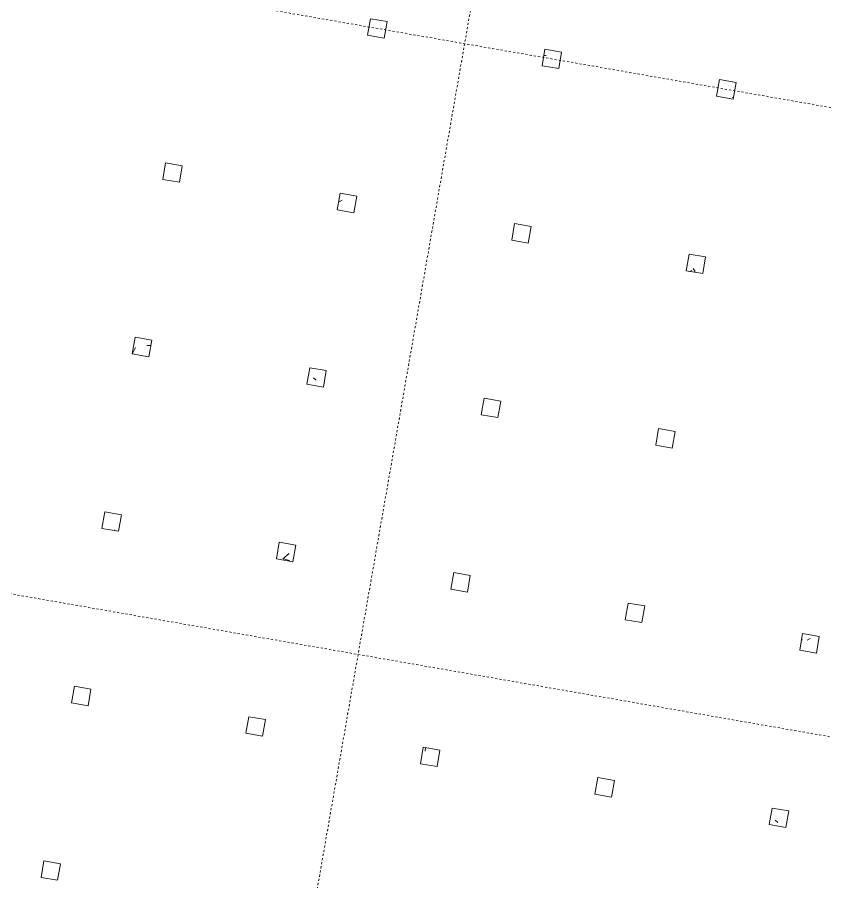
# Model space of a CAD drawing. Extents: x 274235 to 276654, y 142848 to 144425.
# Drawn here: x 276171.26 to 276209.55, y 143105.01 to 143146.01 of the extents above; entities that cross this region are included whole.
import ezdxf

# ---------------------------------------------------------------- set-up
doc = ezdxf.new("R2010")
doc.units = 0
doc.header["$LTSCALE"] = 1.5
doc.linetypes.add('ACM-G-CENTER', pattern=[50.800000000000004, 31.75, -6.350000000000001, 6.350000000000001, -6.350000000000001])
doc.linetypes.add('Hidden 1_32_', pattern=[1.3890625, 0.7937500000000002, -0.5953125])
doc.layers.get('0').update_dxf_attribs({"linetype": 'CONTINUOUS', "lineweight": 0})
for name, color, linetype, lineweight in [('_ACM-A-DETL', 7, 'CONTINUOUS', 5), ('_ACM-A-GRID', 3, 'CONTINUOUS', 5), ('_ACM-S-STRU-CLOS', 5, 'CONTINUOUS', 5)]:
    doc.layers.add(name, color=color, linetype=linetype, lineweight=lineweight)

# ---------------------------------------------------------------- blocks, each defined once
blk = doc.blocks.new('M_Concrete-Rectangular-Column - 800 x 800mm-V3-B1_Working')
at = {"layer": '_ACM-A-DETL', "color": 250}
for p, q in [((400.0000000000002, 400.0000000000002), (-399.9999999999999, 400.0000000000002)), ((-399.9999999999999, 400.0000000000002), (-399.9999999999999, -399.9999999999999)), ((400.0000000000002, -399.9999999999999), (400.0000000000002, 400.0000000000002)), ((-399.9999999999999, -399.9999999999999), (400.0000000000002, -399.9999999999999))]:
    blk.add_line(p, q, dxfattribs=at)
blk = doc.blocks.new('M_Concrete-Rectangular-Column - 800 x 800mm-V4-B1_Working')
at = {"layer": '_ACM-S-STRU-CLOS'}
h = blk.add_hatch(dxfattribs=at)
h.set_pattern_fill('FP_3', color=256, style=0, pattern_type=2)
h.set_pattern_definition([(49.99999999999999, (-949804.1240000001, -730404.565), (3643.681986006824, -318.7812880006761), [381, -4191]), (355, (-949804.1240000001, -730404.565), (-704.8562580461121, 3821.135846227694), [304.8, -3352.8]), (100.451, (-949500.484, -730431.13), (2938.852362929117, 3502.332152374178), [323.8, -3561.801]), (46.184, (-949804.1240000001, -729388.565), (5421.581919880712, -840.8554984886337), [571.5, -6286.5]), (96.636, (-949352.325, -729458.635), (4748.051319755933, 4948.551449789822), [485.7, -5342.701999999999]), (351.184, (-949804.1240000001, -729388.565), (4748.100788072627, 4948.506072045693), [457.2, -5029.2]), (21, (-949296.1240000001, -729642.565), (3032.287836333134, -2045.304476687058), [381, -4191]), (326, (-949296.1240000001, -729642.565), (1236.042244531653, 3683.761809559103), [304.8, -3352.8]), (71.45100000000001, (-949043.433, -729813.007), (4268.342513760047, 1638.424823382678), [323.8, -3561.801]), (37.50000000000001, (-949804.1240000001, -730404.565), (61.77206501183639, 1691.100777463062), [167.64, -3144.52, 167.64, -6601.46]), (37.50000000000001, (-949804.1240000001, -730404.565), (61.77206501183639, 1691.100777463062), [-3479.8, -3235.96, 167.64, -3197.86]), (7.499999999999999, (-949804.1240000001, -730404.565), (1336.393250206115, 2003.61149636239), [167.64, -1772.92, 167.64, -4351.02]), (7.499999999999999, (-949804.1240000001, -730404.565), (1336.393250206115, 2003.61149636239), [-2108.2, -3068.32, 167.64, -1115.06]), (327.5, (-950936.964, -730404.565), (2711.817807077548, -114.578640950727), [167.64, -1102.36, -9220.2]), (327.5, (-950936.964, -730404.565), (2711.817807077548, -114.578640950727), [-1270, 167.64, -3794.76, -5257.8]), (327.5, (-950936.964, -730404.565), (2711.817807077548, -114.578640950727), [-5232.4, 167.64, -5090.16]), (317.5, (-951444.964, -730404.565), (2962.585592803855, 508.5334453662156), [167.64, -1483.36, 167.64, -6197.6]), (317.5, (-951444.964, -730404.565), (2962.585592803855, 508.5334453662156), [-1818.64, -2463.8, 167.64, -3566.16])])
h.paths.add_polyline_path([(400.0000000009486, -399.9999999992507), (400.0000000009486, 400.0000000007407), (-399.9999999990774, 400.0000000007407), (-399.9999999990774, -399.9999999992507)])
at = {"layer": '_ACM-A-DETL', "color": 250}
for p, q in [((400.0000000000002, 400.0000000000002), (-399.9999999999999, 400.0000000000002)), ((-399.9999999999999, 400.0000000000002), (-399.9999999999999, -399.9999999999999)), ((400.0000000000002, -399.9999999999999), (400.0000000000002, 400.0000000000002)), ((-399.9999999999999, -399.9999999999999), (400.0000000000002, -399.9999999999999))]:
    blk.add_line(p, q, dxfattribs=at)
blk = doc.blocks.new('M_Concrete-Rectangular-Column - 800 x 800mm-V6-B1_Working')
at = {"layer": '_ACM-S-STRU-CLOS'}
h = blk.add_hatch(dxfattribs=at)
h.set_pattern_fill('FP_5', color=256, style=0, pattern_type=2)
h.set_pattern_definition([(49.99999999999999, (-941404.1240000001, -730404.565), (3643.681986006824, -318.7812880006761), [381, -4191]), (355, (-941404.1240000001, -730404.565), (-704.8562580461121, 3821.135846227694), [304.8, -3352.8]), (100.451, (-941100.484, -730431.13), (2938.852362929117, 3502.332152374178), [323.8, -3561.801]), (46.184, (-941404.1240000001, -729388.565), (5421.581919880712, -840.8554984886337), [571.5, -6286.5]), (96.636, (-940952.325, -729458.635), (4748.051319755933, 4948.551449789822), [485.7, -5342.701999999999]), (351.184, (-941404.1240000001, -729388.565), (4748.100788072627, 4948.506072045693), [457.2, -5029.2]), (21, (-940896.1240000001, -729642.565), (3032.287836333134, -2045.304476687058), [381, -4191]), (326, (-940896.1240000001, -729642.565), (1236.042244531653, 3683.761809559103), [304.8, -3352.8]), (71.45100000000001, (-940643.433, -729813.007), (4268.342513760047, 1638.424823382678), [323.8, -3561.801]), (37.50000000000001, (-941404.1240000001, -730404.565), (61.77206501183639, 1691.100777463062), [167.64, -3144.52, 167.64, -6601.46]), (37.50000000000001, (-941404.1240000001, -730404.565), (61.77206501183639, 1691.100777463062), [-3479.8, -3235.96, 167.64, -3197.86]), (7.499999999999999, (-941404.1240000001, -730404.565), (1336.393250206115, 2003.61149636239), [167.64, -1772.92, 167.64, -4351.02]), (7.499999999999999, (-941404.1240000001, -730404.565), (1336.393250206115, 2003.61149636239), [-2108.2, -3068.32, 167.64, -1115.06]), (327.5, (-942536.964, -730404.565), (2711.817807077548, -114.578640950727), [167.64, -1102.36, -9220.2]), (327.5, (-942536.964, -730404.565), (2711.817807077548, -114.578640950727), [-1270, 167.64, -3794.76, -5257.8]), (327.5, (-942536.964, -730404.565), (2711.817807077548, -114.578640950727), [-5232.4, 167.64, -5090.16]), (317.5, (-943044.964, -730404.565), (2962.585592803855, 508.5334453662156), [167.64, -1483.36, 167.64, -6197.6]), (317.5, (-943044.964, -730404.565), (2962.585592803855, 508.5334453662156), [-1818.64, -2463.8, 167.64, -3566.16])])
h.paths.add_polyline_path([(400.0000000008793, -399.9999999992853), (400.0000000008793, 400.0000000007061), (-399.9999999991467, 400.0000000007061), (-399.9999999991467, -399.9999999992853)])
at = {"layer": '_ACM-A-DETL', "color": 250}
for p, q in [((400.0000000000002, 400.0000000000002), (-399.9999999999999, 400.0000000000002)), ((-399.9999999999999, 400.0000000000002), (-399.9999999999999, -399.9999999999999)), ((400.0000000000002, -399.9999999999999), (400.0000000000002, 400.0000000000002)), ((-399.9999999999999, -399.9999999999999), (400.0000000000002, -399.9999999999999))]:
    blk.add_line(p, q, dxfattribs=at)
blk = doc.blocks.new('M_Concrete-Rectangular-Column - 800 x 800mm-V66-B1_Working')
at = {"layer": '_ACM-A-DETL', "color": 250}
for p, q in [((400.0000000000002, 400.0000000000002), (-399.9999999999999, 400.0000000000002)), ((-399.9999999999999, 400.0000000000002), (-399.9999999999999, -399.9999999999999)), ((400.0000000000002, -399.9999999999999), (400.0000000000002, 400.0000000000002)), ((-399.9999999999999, -399.9999999999999), (400.0000000000002, -399.9999999999999))]:
    blk.add_line(p, q, dxfattribs=at)
blk = doc.blocks.new('M_Concrete-Rectangular-Column - 800 x 800mm-V79-B1_Working')
at = {"layer": '_ACM-S-STRU-CLOS'}
h = blk.add_hatch(dxfattribs=at)
h.set_pattern_fill('FP_49', color=256, style=0, pattern_type=2)
h.set_pattern_definition([(49.99999999999999, (-924604.1240000001, -696804.566), (3643.681986006824, -318.7812880006761), [381, -4191]), (355, (-924604.1240000001, -696804.566), (-704.8562580461121, 3821.135846227694), [304.8, -3352.8]), (100.451, (-924300.484, -696831.1309999999), (2938.852362929117, 3502.332152374178), [323.8, -3561.801]), (46.184, (-924604.1240000001, -695788.566), (5421.581919880712, -840.8554984886337), [571.5, -6286.5]), (96.636, (-924152.325, -695858.635), (4748.051319755933, 4948.551449789822), [485.7, -5342.701999999999]), (351.184, (-924604.1240000001, -695788.566), (4748.100788072627, 4948.506072045693), [457.2, -5029.2]), (21, (-924096.1240000001, -696042.566), (3032.287836333134, -2045.304476687058), [381, -4191]), (326, (-924096.1240000001, -696042.566), (1236.042244531653, 3683.761809559103), [304.8, -3352.8]), (71.45100000000001, (-923843.433, -696213.0079999999), (4268.342513760047, 1638.424823382678), [323.8, -3561.801]), (37.50000000000001, (-924604.1240000001, -696804.566), (61.77206501183639, 1691.100777463062), [167.64, -3144.52, 167.64, -6601.46]), (37.50000000000001, (-924604.1240000001, -696804.566), (61.77206501183639, 1691.100777463062), [-3479.8, -3235.96, 167.64, -3197.86]), (7.499999999999999, (-924604.1240000001, -696804.566), (1336.393250206115, 2003.61149636239), [167.64, -1772.92, 167.64, -4351.02]), (7.499999999999999, (-924604.1240000001, -696804.566), (1336.393250206115, 2003.61149636239), [-2108.2, -3068.32, 167.64, -1115.06]), (327.5, (-925736.964, -696804.566), (2711.817807077548, -114.578640950727), [167.64, -1102.36, -9220.2]), (327.5, (-925736.964, -696804.566), (2711.817807077548, -114.578640950727), [-1270, 167.64, -3794.76, -5257.8]), (327.5, (-925736.964, -696804.566), (2711.817807077548, -114.578640950727), [-5232.4, 167.64, -5090.16]), (317.5, (-926244.964, -696804.566), (2962.585592803855, 508.5334453662156), [167.64, -1483.36, 167.64, -6197.6]), (317.5, (-926244.964, -696804.566), (2962.585592803855, 508.5334453662156), [-1818.64, -2463.8, 167.64, -3566.16])])
h.paths.add_polyline_path([(400.0000000008793, -399.9999999992507), (400.0000000008793, 400.0000000007407), (-399.9999999990774, 400.0000000007407), (-399.9999999990774, -399.9999999992507)])
at = {"layer": '_ACM-A-DETL', "color": 250}
for p, q in [((400.0000000000002, 400.0000000000002), (-399.9999999999999, 400.0000000000002)), ((-399.9999999999999, 400.0000000000002), (-399.9999999999999, -399.9999999999999)), ((400.0000000000002, -399.9999999999999), (400.0000000000002, 400.0000000000002)), ((-399.9999999999999, -399.9999999999999), (400.0000000000002, -399.9999999999999))]:
    blk.add_line(p, q, dxfattribs=at)
blk = doc.blocks.new('M_Concrete-Rectangular-Column - 800 x 800mm-V80-B1_Working')
at = {"layer": '_ACM-S-STRU-CLOS'}
h = blk.add_hatch(dxfattribs=at)
h.set_pattern_fill('FP_50', color=256, style=0, pattern_type=2)
h.set_pattern_definition([(49.99999999999999, (-933004.1240000001, -696804.566), (3643.681986006824, -318.7812880006761), [381, -4191]), (355, (-933004.1240000001, -696804.566), (-704.8562580461121, 3821.135846227694), [304.8, -3352.8]), (100.451, (-932700.484, -696831.1309999999), (2938.852362929117, 3502.332152374178), [323.8, -3561.801]), (46.184, (-933004.1240000001, -695788.566), (5421.581919880712, -840.8554984886337), [571.5, -6286.5]), (96.636, (-932552.325, -695858.635), (4748.051319755933, 4948.551449789822), [485.7, -5342.701999999999]), (351.184, (-933004.1240000001, -695788.566), (4748.100788072627, 4948.506072045693), [457.2, -5029.2]), (21, (-932496.1240000001, -696042.566), (3032.287836333134, -2045.304476687058), [381, -4191]), (326, (-932496.1240000001, -696042.566), (1236.042244531653, 3683.761809559103), [304.8, -3352.8]), (71.45100000000001, (-932243.433, -696213.0079999999), (4268.342513760047, 1638.424823382678), [323.8, -3561.801]), (37.50000000000001, (-933004.1240000001, -696804.566), (61.77206501183639, 1691.100777463062), [167.64, -3144.52, 167.64, -6601.46]), (37.50000000000001, (-933004.1240000001, -696804.566), (61.77206501183639, 1691.100777463062), [-3479.8, -3235.96, 167.64, -3197.86]), (7.499999999999999, (-933004.1240000001, -696804.566), (1336.393250206115, 2003.61149636239), [167.64, -1772.92, 167.64, -4351.02]), (7.499999999999999, (-933004.1240000001, -696804.566), (1336.393250206115, 2003.61149636239), [-2108.2, -3068.32, 167.64, -1115.06]), (327.5, (-934136.964, -696804.566), (2711.817807077548, -114.578640950727), [167.64, -1102.36, -9220.2]), (327.5, (-934136.964, -696804.566), (2711.817807077548, -114.578640950727), [-1270, 167.64, -3794.76, -5257.8]), (327.5, (-934136.964, -696804.566), (2711.817807077548, -114.578640950727), [-5232.4, 167.64, -5090.16]), (317.5, (-934644.964, -696804.566), (2962.585592803855, 508.5334453662156), [167.64, -1483.36, 167.64, -6197.6]), (317.5, (-934644.964, -696804.566), (2962.585592803855, 508.5334453662156), [-1818.64, -2463.8, 167.64, -3566.16])])
h.paths.add_polyline_path([(400.00000000081, -399.9999999993547), (400.00000000081, 400.0000000006368), (-399.999999999216, 400.0000000006368), (-399.999999999216, -399.9999999993547)])
at = {"layer": '_ACM-A-DETL', "color": 250}
for p, q in [((400.0000000000002, 400.0000000000002), (-399.9999999999999, 400.0000000000002)), ((-399.9999999999999, 400.0000000000002), (-399.9999999999999, -399.9999999999999)), ((400.0000000000002, -399.9999999999999), (400.0000000000002, 400.0000000000002)), ((-399.9999999999999, -399.9999999999999), (400.0000000000002, -399.9999999999999))]:
    blk.add_line(p, q, dxfattribs=at)
blk = doc.blocks.new('M_Concrete-Rectangular-Column - 800 x 800mm-V81-B1_Working')
at = {"layer": '_ACM-S-STRU-CLOS'}
h = blk.add_hatch(dxfattribs=at)
h.set_pattern_fill('FP_51', color=256, style=0, pattern_type=2)
h.set_pattern_definition([(49.99999999999999, (-949804.1240000001, -696804.566), (3643.681986006824, -318.7812880006761), [381, -4191]), (355, (-949804.1240000001, -696804.566), (-704.8562580461121, 3821.135846227694), [304.8, -3352.8]), (100.451, (-949500.484, -696831.1309999999), (2938.852362929117, 3502.332152374178), [323.8, -3561.801]), (46.184, (-949804.1240000001, -695788.566), (5421.581919880712, -840.8554984886337), [571.5, -6286.5]), (96.636, (-949352.325, -695858.635), (4748.051319755933, 4948.551449789822), [485.7, -5342.701999999999]), (351.184, (-949804.1240000001, -695788.566), (4748.100788072627, 4948.506072045693), [457.2, -5029.2]), (21, (-949296.1240000001, -696042.566), (3032.287836333134, -2045.304476687058), [381, -4191]), (326, (-949296.1240000001, -696042.566), (1236.042244531653, 3683.761809559103), [304.8, -3352.8]), (71.45100000000001, (-949043.433, -696213.0079999999), (4268.342513760047, 1638.424823382678), [323.8, -3561.801]), (37.50000000000001, (-949804.1240000001, -696804.566), (61.77206501183639, 1691.100777463062), [167.64, -3144.52, 167.64, -6601.46]), (37.50000000000001, (-949804.1240000001, -696804.566), (61.77206501183639, 1691.100777463062), [-3479.8, -3235.96, 167.64, -3197.86]), (7.499999999999999, (-949804.1240000001, -696804.566), (1336.393250206115, 2003.61149636239), [167.64, -1772.92, 167.64, -4351.02]), (7.499999999999999, (-949804.1240000001, -696804.566), (1336.393250206115, 2003.61149636239), [-2108.2, -3068.32, 167.64, -1115.06]), (327.5, (-950936.964, -696804.566), (2711.817807077548, -114.578640950727), [167.64, -1102.36, -9220.2]), (327.5, (-950936.964, -696804.566), (2711.817807077548, -114.578640950727), [-1270, 167.64, -3794.76, -5257.8]), (327.5, (-950936.964, -696804.566), (2711.817807077548, -114.578640950727), [-5232.4, 167.64, -5090.16]), (317.5, (-951444.964, -696804.566), (2962.585592803855, 508.5334453662156), [167.64, -1483.36, 167.64, -6197.6]), (317.5, (-951444.964, -696804.566), (2962.585592803855, 508.5334453662156), [-1818.64, -2463.8, 167.64, -3566.16])])
h.paths.add_polyline_path([(400.0000000010179, -399.9999999993547), (400.0000000010179, 400.0000000006368), (-399.9999999990081, 400.0000000006368), (-399.9999999990081, -399.9999999993547)])
at = {"layer": '_ACM-A-DETL', "color": 250}
for p, q in [((400.0000000000002, 400.0000000000002), (-399.9999999999999, 400.0000000000002)), ((-399.9999999999999, 400.0000000000002), (-399.9999999999999, -399.9999999999999)), ((400.0000000000002, -399.9999999999999), (400.0000000000002, 400.0000000000002)), ((-399.9999999999999, -399.9999999999999), (400.0000000000002, -399.9999999999999))]:
    blk.add_line(p, q, dxfattribs=at)
blk = doc.blocks.new('M_Concrete-Rectangular-Column - 800 x 800mm-V82-B1_Working')
at = {"layer": '_ACM-S-STRU-CLOS'}
h = blk.add_hatch(dxfattribs=at)
h.set_pattern_fill('FP_52', color=256, style=0, pattern_type=2)
h.set_pattern_definition([(49.99999999999999, (-958204.1240000001, -696804.566), (3643.681986006824, -318.7812880006761), [381, -4191]), (355, (-958204.1240000001, -696804.566), (-704.8562580461121, 3821.135846227694), [304.8, -3352.8]), (100.451, (-957900.483, -696831.1309999999), (2938.852362929117, 3502.332152374178), [323.8, -3561.801]), (46.184, (-958204.1240000001, -695788.566), (5421.581919880712, -840.8554984886337), [571.5, -6286.5]), (96.636, (-957752.325, -695858.635), (4748.051319755933, 4948.551449789822), [485.7, -5342.701999999999]), (351.184, (-958204.1240000001, -695788.566), (4748.100788072627, 4948.506072045693), [457.2, -5029.2]), (21, (-957696.1240000001, -696042.566), (3032.287836333134, -2045.304476687058), [381, -4191]), (326, (-957696.1240000001, -696042.566), (1236.042244531653, 3683.761809559103), [304.8, -3352.8]), (71.45100000000001, (-957443.433, -696213.0079999999), (4268.342513760047, 1638.424823382678), [323.8, -3561.801]), (37.50000000000001, (-958204.1240000001, -696804.566), (61.77206501183639, 1691.100777463062), [167.64, -3144.52, 167.64, -6601.46]), (37.50000000000001, (-958204.1240000001, -696804.566), (61.77206501183639, 1691.100777463062), [-3479.8, -3235.96, 167.64, -3197.86]), (7.499999999999999, (-958204.1240000001, -696804.566), (1336.393250206115, 2003.61149636239), [167.64, -1772.92, 167.64, -4351.02]), (7.499999999999999, (-958204.1240000001, -696804.566), (1336.393250206115, 2003.61149636239), [-2108.2, -3068.32, 167.64, -1115.06]), (327.5, (-959336.964, -696804.566), (2711.817807077548, -114.578640950727), [167.64, -1102.36, -9220.2]), (327.5, (-959336.964, -696804.566), (2711.817807077548, -114.578640950727), [-1270, 167.64, -3794.76, -5257.8]), (327.5, (-959336.964, -696804.566), (2711.817807077548, -114.578640950727), [-5232.4, 167.64, -5090.16]), (317.5, (-959844.964, -696804.566), (2962.585592803855, 508.5334453662156), [167.64, -1483.36, 167.64, -6197.6]), (317.5, (-959844.964, -696804.566), (2962.585592803855, 508.5334453662156), [-1818.64, -2463.8, 167.64, -3566.16])])
h.paths.add_polyline_path([(400.0000000008793, -399.99999999932), (400.0000000008793, 400.0000000006714), (-399.9999999990774, 400.0000000006714), (-399.9999999990774, -399.99999999932)])
at = {"layer": '_ACM-A-DETL', "color": 250}
for p, q in [((400.0000000000002, 400.0000000000002), (-399.9999999999999, 400.0000000000002)), ((-399.9999999999999, 400.0000000000002), (-399.9999999999999, -399.9999999999999)), ((400.0000000000002, -399.9999999999999), (400.0000000000002, 400.0000000000002)), ((-399.9999999999999, -399.9999999999999), (400.0000000000002, -399.9999999999999))]:
    blk.add_line(p, q, dxfattribs=at)
blk = doc.blocks.new('M_Concrete-Rectangular-Column - 800 x 800mm-V83-B1_Working')
at = {"layer": '_ACM-S-STRU-CLOS'}
h = blk.add_hatch(dxfattribs=at)
h.set_pattern_fill('FP_53', color=256, style=0, pattern_type=2)
h.set_pattern_definition([(49.99999999999999, (-941404.1240000001, -696804.566), (3643.681986006824, -318.7812880006761), [381, -4191]), (355, (-941404.1240000001, -696804.566), (-704.8562580461121, 3821.135846227694), [304.8, -3352.8]), (100.451, (-941100.484, -696831.1309999999), (2938.852362929117, 3502.332152374178), [323.8, -3561.801]), (46.184, (-941404.1240000001, -695788.566), (5421.581919880712, -840.8554984886337), [571.5, -6286.5]), (96.636, (-940952.325, -695858.635), (4748.051319755933, 4948.551449789822), [485.7, -5342.701999999999]), (351.184, (-941404.1240000001, -695788.566), (4748.100788072627, 4948.506072045693), [457.2, -5029.2]), (21, (-940896.1240000001, -696042.566), (3032.287836333134, -2045.304476687058), [381, -4191]), (326, (-940896.1240000001, -696042.566), (1236.042244531653, 3683.761809559103), [304.8, -3352.8]), (71.45100000000001, (-940643.433, -696213.0079999999), (4268.342513760047, 1638.424823382678), [323.8, -3561.801]), (37.50000000000001, (-941404.1240000001, -696804.566), (61.77206501183639, 1691.100777463062), [167.64, -3144.52, 167.64, -6601.46]), (37.50000000000001, (-941404.1240000001, -696804.566), (61.77206501183639, 1691.100777463062), [-3479.8, -3235.96, 167.64, -3197.86]), (7.499999999999999, (-941404.1240000001, -696804.566), (1336.393250206115, 2003.61149636239), [167.64, -1772.92, 167.64, -4351.02]), (7.499999999999999, (-941404.1240000001, -696804.566), (1336.393250206115, 2003.61149636239), [-2108.2, -3068.32, 167.64, -1115.06]), (327.5, (-942536.964, -696804.566), (2711.817807077548, -114.578640950727), [167.64, -1102.36, -9220.2]), (327.5, (-942536.964, -696804.566), (2711.817807077548, -114.578640950727), [-1270, 167.64, -3794.76, -5257.8]), (327.5, (-942536.964, -696804.566), (2711.817807077548, -114.578640950727), [-5232.4, 167.64, -5090.16]), (317.5, (-943044.964, -696804.566), (2962.585592803855, 508.5334453662156), [167.64, -1483.36, 167.64, -6197.6]), (317.5, (-943044.964, -696804.566), (2962.585592803855, 508.5334453662156), [-1818.64, -2463.8, 167.64, -3566.16])])
h.paths.add_polyline_path([(400.0000000007407, -399.9999999993547), (400.0000000007407, 400.0000000006368), (-399.999999999216, 400.0000000006368), (-399.999999999216, -399.9999999993547)])
at = {"layer": '_ACM-A-DETL', "color": 250}
for p, q in [((400.0000000000002, 400.0000000000002), (-399.9999999999999, 400.0000000000002)), ((-399.9999999999999, 400.0000000000002), (-399.9999999999999, -399.9999999999999)), ((400.0000000000002, -399.9999999999999), (400.0000000000002, 400.0000000000002)), ((-399.9999999999999, -399.9999999999999), (400.0000000000002, -399.9999999999999))]:
    blk.add_line(p, q, dxfattribs=at)
blk = doc.blocks.new('M_Concrete-Rectangular-Column - 800 x 800mm-V92-B1_Working')
at = {"layer": '_ACM-S-STRU-CLOS'}
h = blk.add_hatch(dxfattribs=at)
h.set_pattern_fill('FP_59', color=256, style=0, pattern_type=2)
h.set_pattern_definition([(49.99999999999999, (-924604.1240000001, -705204.565), (3643.681986006824, -318.7812880006761), [381, -4191]), (355, (-924604.1240000001, -705204.565), (-704.8562580461121, 3821.135846227694), [304.8, -3352.8]), (100.451, (-924300.484, -705231.1309999999), (2938.852362929117, 3502.332152374178), [323.8, -3561.801]), (46.184, (-924604.1240000001, -704188.565), (5421.581919880712, -840.8554984886337), [571.5, -6286.5]), (96.636, (-924152.325, -704258.635), (4748.051319755933, 4948.551449789822), [485.7, -5342.701999999999]), (351.184, (-924604.1240000001, -704188.565), (4748.100788072627, 4948.506072045693), [457.2, -5029.2]), (21, (-924096.1240000001, -704442.565), (3032.287836333134, -2045.304476687058), [381, -4191]), (326, (-924096.1240000001, -704442.565), (1236.042244531653, 3683.761809559103), [304.8, -3352.8]), (71.45100000000001, (-923843.433, -704613.0079999999), (4268.342513760047, 1638.424823382678), [323.8, -3561.801]), (37.50000000000001, (-924604.1240000001, -705204.565), (61.77206501183639, 1691.100777463062), [167.64, -3144.52, 167.64, -6601.46]), (37.50000000000001, (-924604.1240000001, -705204.565), (61.77206501183639, 1691.100777463062), [-3479.8, -3235.96, 167.64, -3197.86]), (7.499999999999999, (-924604.1240000001, -705204.565), (1336.393250206115, 2003.61149636239), [167.64, -1772.92, 167.64, -4351.02]), (7.499999999999999, (-924604.1240000001, -705204.565), (1336.393250206115, 2003.61149636239), [-2108.2, -3068.32, 167.64, -1115.06]), (327.5, (-925736.964, -705204.565), (2711.817807077548, -114.578640950727), [167.64, -1102.36, -9220.2]), (327.5, (-925736.964, -705204.565), (2711.817807077548, -114.578640950727), [-1270, 167.64, -3794.76, -5257.8]), (327.5, (-925736.964, -705204.565), (2711.817807077548, -114.578640950727), [-5232.4, 167.64, -5090.16]), (317.5, (-926244.964, -705204.565), (2962.585592803855, 508.5334453662156), [167.64, -1483.36, 167.64, -6197.6]), (317.5, (-926244.964, -705204.565), (2962.585592803855, 508.5334453662156), [-1818.64, -2463.8, 167.64, -3566.16])])
h.paths.add_polyline_path([(400.0000000010179, -399.9999999992507), (400.0000000010179, 400.0000000007407), (-399.9999999990081, 400.0000000007407), (-399.9999999990081, -399.9999999992507)])
at = {"layer": '_ACM-A-DETL', "color": 250}
for p, q in [((400.0000000000002, 400.0000000000002), (-399.9999999999999, 400.0000000000002)), ((-399.9999999999999, 400.0000000000002), (-399.9999999999999, -399.9999999999999)), ((400.0000000000002, -399.9999999999999), (400.0000000000002, 400.0000000000002)), ((-399.9999999999999, -399.9999999999999), (400.0000000000002, -399.9999999999999))]:
    blk.add_line(p, q, dxfattribs=at)
blk = doc.blocks.new('M_Concrete-Rectangular-Column - 800 x 800mm-V93-B1_Working')
at = {"layer": '_ACM-S-STRU-CLOS'}
h = blk.add_hatch(dxfattribs=at)
h.set_pattern_fill('FP_60', color=256, style=0, pattern_type=2)
h.set_pattern_definition([(49.99999999999999, (-933004.1240000001, -705204.565), (3643.681986006824, -318.7812880006761), [381, -4191]), (355, (-933004.1240000001, -705204.565), (-704.8562580461121, 3821.135846227694), [304.8, -3352.8]), (100.451, (-932700.484, -705231.1309999999), (2938.852362929117, 3502.332152374178), [323.8, -3561.801]), (46.184, (-933004.1240000001, -704188.565), (5421.581919880712, -840.8554984886337), [571.5, -6286.5]), (96.636, (-932552.325, -704258.635), (4748.051319755933, 4948.551449789822), [485.7, -5342.701999999999]), (351.184, (-933004.1240000001, -704188.565), (4748.100788072627, 4948.506072045693), [457.2, -5029.2]), (21, (-932496.1240000001, -704442.565), (3032.287836333134, -2045.304476687058), [381, -4191]), (326, (-932496.1240000001, -704442.565), (1236.042244531653, 3683.761809559103), [304.8, -3352.8]), (71.45100000000001, (-932243.433, -704613.0079999999), (4268.342513760047, 1638.424823382678), [323.8, -3561.801]), (37.50000000000001, (-933004.1240000001, -705204.565), (61.77206501183639, 1691.100777463062), [167.64, -3144.52, 167.64, -6601.46]), (37.50000000000001, (-933004.1240000001, -705204.565), (61.77206501183639, 1691.100777463062), [-3479.8, -3235.96, 167.64, -3197.86]), (7.499999999999999, (-933004.1240000001, -705204.565), (1336.393250206115, 2003.61149636239), [167.64, -1772.92, 167.64, -4351.02]), (7.499999999999999, (-933004.1240000001, -705204.565), (1336.393250206115, 2003.61149636239), [-2108.2, -3068.32, 167.64, -1115.06]), (327.5, (-934136.964, -705204.565), (2711.817807077548, -114.578640950727), [167.64, -1102.36, -9220.2]), (327.5, (-934136.964, -705204.565), (2711.817807077548, -114.578640950727), [-1270, 167.64, -3794.76, -5257.8]), (327.5, (-934136.964, -705204.565), (2711.817807077548, -114.578640950727), [-5232.4, 167.64, -5090.16]), (317.5, (-934644.964, -705204.565), (2962.585592803855, 508.5334453662156), [167.64, -1483.36, 167.64, -6197.6]), (317.5, (-934644.964, -705204.565), (2962.585592803855, 508.5334453662156), [-1818.64, -2463.8, 167.64, -3566.16])])
h.paths.add_polyline_path([(400.0000000010872, -399.9999999993547), (400.0000000010872, 400.0000000006368), (-399.9999999989388, 400.0000000006368), (-399.9999999989388, -399.9999999993547)])
at = {"layer": '_ACM-A-DETL', "color": 250}
for p, q in [((400.0000000000002, 400.0000000000002), (-399.9999999999999, 400.0000000000002)), ((-399.9999999999999, 400.0000000000002), (-399.9999999999999, -399.9999999999999)), ((400.0000000000002, -399.9999999999999), (400.0000000000002, 400.0000000000002)), ((-399.9999999999999, -399.9999999999999), (400.0000000000002, -399.9999999999999))]:
    blk.add_line(p, q, dxfattribs=at)
blk = doc.blocks.new('M_Concrete-Rectangular-Column - 800 x 800mm-V94-B1_Working')
at = {"layer": '_ACM-A-DETL', "color": 250}
for p, q in [((400.0000000000002, 400.0000000000002), (-399.9999999999999, 400.0000000000002)), ((-399.9999999999999, 400.0000000000002), (-399.9999999999999, -399.9999999999999)), ((400.0000000000002, -399.9999999999999), (400.0000000000002, 400.0000000000002)), ((-399.9999999999999, -399.9999999999999), (400.0000000000002, -399.9999999999999))]:
    blk.add_line(p, q, dxfattribs=at)
blk = doc.blocks.new('M_Concrete-Rectangular-Column - 800 x 800mm-V95-B1_Working')
at = {"layer": '_ACM-S-STRU-CLOS'}
h = blk.add_hatch(dxfattribs=at)
h.set_pattern_fill('FP_61', color=256, style=0, pattern_type=2)
h.set_pattern_definition([(49.99999999999999, (-958204.1240000001, -705204.565), (3643.681986006824, -318.7812880006761), [381, -4191]), (355, (-958204.1240000001, -705204.565), (-704.8562580461121, 3821.135846227694), [304.8, -3352.8]), (100.451, (-957900.483, -705231.1309999999), (2938.852362929117, 3502.332152374178), [323.8, -3561.801]), (46.184, (-958204.1240000001, -704188.565), (5421.581919880712, -840.8554984886337), [571.5, -6286.5]), (96.636, (-957752.325, -704258.635), (4748.051319755933, 4948.551449789822), [485.7, -5342.701999999999]), (351.184, (-958204.1240000001, -704188.565), (4748.100788072627, 4948.506072045693), [457.2, -5029.2]), (21, (-957696.1240000001, -704442.565), (3032.287836333134, -2045.304476687058), [381, -4191]), (326, (-957696.1240000001, -704442.565), (1236.042244531653, 3683.761809559103), [304.8, -3352.8]), (71.45100000000001, (-957443.433, -704613.0079999999), (4268.342513760047, 1638.424823382678), [323.8, -3561.801]), (37.50000000000001, (-958204.1240000001, -705204.565), (61.77206501183639, 1691.100777463062), [167.64, -3144.52, 167.64, -6601.46]), (37.50000000000001, (-958204.1240000001, -705204.565), (61.77206501183639, 1691.100777463062), [-3479.8, -3235.96, 167.64, -3197.86]), (7.499999999999999, (-958204.1240000001, -705204.565), (1336.393250206115, 2003.61149636239), [167.64, -1772.92, 167.64, -4351.02]), (7.499999999999999, (-958204.1240000001, -705204.565), (1336.393250206115, 2003.61149636239), [-2108.2, -3068.32, 167.64, -1115.06]), (327.5, (-959336.964, -705204.565), (2711.817807077548, -114.578640950727), [167.64, -1102.36, -9220.2]), (327.5, (-959336.964, -705204.565), (2711.817807077548, -114.578640950727), [-1270, 167.64, -3794.76, -5257.8]), (327.5, (-959336.964, -705204.565), (2711.817807077548, -114.578640950727), [-5232.4, 167.64, -5090.16]), (317.5, (-959844.964, -705204.565), (2962.585592803855, 508.5334453662156), [167.64, -1483.36, 167.64, -6197.6]), (317.5, (-959844.964, -705204.565), (2962.585592803855, 508.5334453662156), [-1818.64, -2463.8, 167.64, -3566.16])])
h.paths.add_polyline_path([(400.0000000010179, -399.9999999992853), (400.0000000010179, 400.0000000007061), (-399.9999999989388, 400.0000000007061), (-399.9999999989388, -399.9999999992853)])
at = {"layer": '_ACM-A-DETL', "color": 250}
for p, q in [((400.0000000000002, 400.0000000000002), (-399.9999999999999, 400.0000000000002)), ((-399.9999999999999, 400.0000000000002), (-399.9999999999999, -399.9999999999999)), ((400.0000000000002, -399.9999999999999), (400.0000000000002, 400.0000000000002)), ((-399.9999999999999, -399.9999999999999), (400.0000000000002, -399.9999999999999))]:
    blk.add_line(p, q, dxfattribs=at)
blk = doc.blocks.new('M_Concrete-Rectangular-Column - 800 x 800mm-V96-B1_Working')
at = {"layer": '_ACM-A-DETL', "color": 250}
for p, q in [((400.0000000000002, 400.0000000000002), (-399.9999999999999, 400.0000000000002)), ((-399.9999999999999, 400.0000000000002), (-399.9999999999999, -399.9999999999999)), ((400.0000000000002, -399.9999999999999), (400.0000000000002, 400.0000000000002)), ((-399.9999999999999, -399.9999999999999), (400.0000000000002, -399.9999999999999))]:
    blk.add_line(p, q, dxfattribs=at)
blk = doc.blocks.new('M_Concrete-Rectangular-Column - 800 x 800mm-V106-B1_Working')
at = {"layer": '_ACM-S-STRU-CLOS'}
h = blk.add_hatch(dxfattribs=at)
h.set_pattern_fill('FP_66', color=256, style=0, pattern_type=2)
h.set_pattern_definition([(49.99999999999999, (-924604.1240000001, -713604.565), (3643.681986006824, -318.7812880006761), [381, -4191]), (355, (-924604.1240000001, -713604.565), (-704.8562580461121, 3821.135846227694), [304.8, -3352.8]), (100.451, (-924300.484, -713631.1309999999), (2938.852362929117, 3502.332152374178), [323.8, -3561.801]), (46.184, (-924604.1240000001, -712588.565), (5421.581919880712, -840.8554984886337), [571.5, -6286.5]), (96.636, (-924152.325, -712658.635), (4748.051319755933, 4948.551449789822), [485.7, -5342.701999999999]), (351.184, (-924604.1240000001, -712588.565), (4748.100788072627, 4948.506072045693), [457.2, -5029.2]), (21, (-924096.1240000001, -712842.565), (3032.287836333134, -2045.304476687058), [381, -4191]), (326, (-924096.1240000001, -712842.565), (1236.042244531653, 3683.761809559103), [304.8, -3352.8]), (71.45100000000001, (-923843.433, -713013.0079999999), (4268.342513760047, 1638.424823382678), [323.8, -3561.801]), (37.50000000000001, (-924604.1240000001, -713604.565), (61.77206501183639, 1691.100777463062), [167.64, -3144.52, 167.64, -6601.46]), (37.50000000000001, (-924604.1240000001, -713604.565), (61.77206501183639, 1691.100777463062), [-3479.8, -3235.96, 167.64, -3197.86]), (7.499999999999999, (-924604.1240000001, -713604.565), (1336.393250206115, 2003.61149636239), [167.64, -1772.92, 167.64, -4351.02]), (7.499999999999999, (-924604.1240000001, -713604.565), (1336.393250206115, 2003.61149636239), [-2108.2, -3068.32, 167.64, -1115.06]), (327.5, (-925736.964, -713604.565), (2711.817807077548, -114.578640950727), [167.64, -1102.36, -9220.2]), (327.5, (-925736.964, -713604.565), (2711.817807077548, -114.578640950727), [-1270, 167.64, -3794.76, -5257.8]), (327.5, (-925736.964, -713604.565), (2711.817807077548, -114.578640950727), [-5232.4, 167.64, -5090.16]), (317.5, (-926244.964, -713604.565), (2962.585592803855, 508.5334453662156), [167.64, -1483.36, 167.64, -6197.6]), (317.5, (-926244.964, -713604.565), (2962.585592803855, 508.5334453662156), [-1818.64, -2463.8, 167.64, -3566.16])])
h.paths.add_polyline_path([(400.0000000009486, -399.9999999992507), (400.0000000009486, 400.0000000007407), (-399.9999999990774, 400.0000000007407), (-399.9999999990774, -399.9999999992507)])
at = {"layer": '_ACM-A-DETL', "color": 250}
for p, q in [((400.0000000000002, 400.0000000000002), (-399.9999999999999, 400.0000000000002)), ((-399.9999999999999, 400.0000000000002), (-399.9999999999999, -399.9999999999999)), ((400.0000000000002, -399.9999999999999), (400.0000000000002, 400.0000000000002)), ((-399.9999999999999, -399.9999999999999), (400.0000000000002, -399.9999999999999))]:
    blk.add_line(p, q, dxfattribs=at)
blk = doc.blocks.new('M_Concrete-Rectangular-Column - 800 x 800mm-V107-B1_Working')
at = {"layer": '_ACM-S-STRU-CLOS'}
h = blk.add_hatch(dxfattribs=at)
h.set_pattern_fill('FP_67', color=256, style=0, pattern_type=2)
h.set_pattern_definition([(49.99999999999999, (-933004.1240000001, -713604.565), (3643.681986006824, -318.7812880006761), [381, -4191]), (355, (-933004.1240000001, -713604.565), (-704.8562580461121, 3821.135846227694), [304.8, -3352.8]), (100.451, (-932700.484, -713631.1309999999), (2938.852362929117, 3502.332152374178), [323.8, -3561.801]), (46.184, (-933004.1240000001, -712588.565), (5421.581919880712, -840.8554984886337), [571.5, -6286.5]), (96.636, (-932552.325, -712658.635), (4748.051319755933, 4948.551449789822), [485.7, -5342.701999999999]), (351.184, (-933004.1240000001, -712588.565), (4748.100788072627, 4948.506072045693), [457.2, -5029.2]), (21, (-932496.1240000001, -712842.565), (3032.287836333134, -2045.304476687058), [381, -4191]), (326, (-932496.1240000001, -712842.565), (1236.042244531653, 3683.761809559103), [304.8, -3352.8]), (71.45100000000001, (-932243.433, -713013.0079999999), (4268.342513760047, 1638.424823382678), [323.8, -3561.801]), (37.50000000000001, (-933004.1240000001, -713604.565), (61.77206501183639, 1691.100777463062), [167.64, -3144.52, 167.64, -6601.46]), (37.50000000000001, (-933004.1240000001, -713604.565), (61.77206501183639, 1691.100777463062), [-3479.8, -3235.96, 167.64, -3197.86]), (7.499999999999999, (-933004.1240000001, -713604.565), (1336.393250206115, 2003.61149636239), [167.64, -1772.92, 167.64, -4351.02]), (7.499999999999999, (-933004.1240000001, -713604.565), (1336.393250206115, 2003.61149636239), [-2108.2, -3068.32, 167.64, -1115.06]), (327.5, (-934136.964, -713604.565), (2711.817807077548, -114.578640950727), [167.64, -1102.36, -9220.2]), (327.5, (-934136.964, -713604.565), (2711.817807077548, -114.578640950727), [-1270, 167.64, -3794.76, -5257.8]), (327.5, (-934136.964, -713604.565), (2711.817807077548, -114.578640950727), [-5232.4, 167.64, -5090.16]), (317.5, (-934644.964, -713604.565), (2962.585592803855, 508.5334453662156), [167.64, -1483.36, 167.64, -6197.6]), (317.5, (-934644.964, -713604.565), (2962.585592803855, 508.5334453662156), [-1818.64, -2463.8, 167.64, -3566.16])])
h.paths.add_polyline_path([(400.0000000010179, -399.9999999993547), (400.0000000010179, 400.0000000006368), (-399.9999999990081, 400.0000000006368), (-399.9999999990081, -399.9999999993547)])
at = {"layer": '_ACM-A-DETL', "color": 250}
for p, q in [((400.0000000000002, 400.0000000000002), (-399.9999999999999, 400.0000000000002)), ((-399.9999999999999, 400.0000000000002), (-399.9999999999999, -399.9999999999999)), ((400.0000000000002, -399.9999999999999), (400.0000000000002, 400.0000000000002)), ((-399.9999999999999, -399.9999999999999), (400.0000000000002, -399.9999999999999))]:
    blk.add_line(p, q, dxfattribs=at)
blk = doc.blocks.new('M_Concrete-Rectangular-Column - 800 x 800mm-V108-B1_Working')
at = {"layer": '_ACM-A-DETL', "color": 250}
for p, q in [((400.0000000000002, 400.0000000000002), (-399.9999999999999, 400.0000000000002)), ((-399.9999999999999, 400.0000000000002), (-399.9999999999999, -399.9999999999999)), ((400.0000000000002, -399.9999999999999), (400.0000000000002, 400.0000000000002)), ((-399.9999999999999, -399.9999999999999), (400.0000000000002, -399.9999999999999))]:
    blk.add_line(p, q, dxfattribs=at)
blk = doc.blocks.new('M_Concrete-Rectangular-Column - 800 x 800mm-V111-B1_Working')
at = {"layer": '_ACM-A-DETL', "color": 250}
for p, q in [((400.0000000000002, 400.0000000000002), (-399.9999999999999, 400.0000000000002)), ((-399.9999999999999, 400.0000000000002), (-399.9999999999999, -399.9999999999999)), ((400.0000000000002, -399.9999999999999), (400.0000000000002, 400.0000000000002)), ((-399.9999999999999, -399.9999999999999), (400.0000000000002, -399.9999999999999))]:
    blk.add_line(p, q, dxfattribs=at)
blk = doc.blocks.new('M_Concrete-Rectangular-Column - 800 x 800mm-V121-B1_Working')
at = {"layer": '_ACM-A-DETL', "color": 250}
for p, q in [((400.0000000000002, 400.0000000000002), (-399.9999999999999, 400.0000000000002)), ((-399.9999999999999, 400.0000000000002), (-399.9999999999999, -399.9999999999999)), ((400.0000000000002, -399.9999999999999), (400.0000000000002, 400.0000000000002)), ((-399.9999999999999, -399.9999999999999), (400.0000000000002, -399.9999999999999))]:
    blk.add_line(p, q, dxfattribs=at)
blk = doc.blocks.new('M_Concrete-Rectangular-Column - 800 x 800mm-V122-B1_Working')
at = {"layer": '_ACM-S-STRU-CLOS'}
h = blk.add_hatch(dxfattribs=at)
h.set_pattern_fill('FP_75', color=256, style=0, pattern_type=2)
h.set_pattern_definition([(49.99999999999999, (-933004.1240000001, -722004.565), (3643.681986006824, -318.7812880006761), [381, -4191]), (355, (-933004.1240000001, -722004.565), (-704.8562580461121, 3821.135846227694), [304.8, -3352.8]), (100.451, (-932700.484, -722031.13), (2938.852362929117, 3502.332152374178), [323.8, -3561.801]), (46.184, (-933004.1240000001, -720988.565), (5421.581919880712, -840.8554984886337), [571.5, -6286.5]), (96.636, (-932552.325, -721058.635), (4748.051319755933, 4948.551449789822), [485.7, -5342.701999999999]), (351.184, (-933004.1240000001, -720988.565), (4748.100788072627, 4948.506072045693), [457.2, -5029.2]), (21, (-932496.1240000001, -721242.565), (3032.287836333134, -2045.304476687058), [381, -4191]), (326, (-932496.1240000001, -721242.565), (1236.042244531653, 3683.761809559103), [304.8, -3352.8]), (71.45100000000001, (-932243.433, -721413.0079999999), (4268.342513760047, 1638.424823382678), [323.8, -3561.801]), (37.50000000000001, (-933004.1240000001, -722004.565), (61.77206501183639, 1691.100777463062), [167.64, -3144.52, 167.64, -6601.46]), (37.50000000000001, (-933004.1240000001, -722004.565), (61.77206501183639, 1691.100777463062), [-3479.8, -3235.96, 167.64, -3197.86]), (7.499999999999999, (-933004.1240000001, -722004.565), (1336.393250206115, 2003.61149636239), [167.64, -1772.92, 167.64, -4351.02]), (7.499999999999999, (-933004.1240000001, -722004.565), (1336.393250206115, 2003.61149636239), [-2108.2, -3068.32, 167.64, -1115.06]), (327.5, (-934136.964, -722004.565), (2711.817807077548, -114.578640950727), [167.64, -1102.36, -9220.2]), (327.5, (-934136.964, -722004.565), (2711.817807077548, -114.578640950727), [-1270, 167.64, -3794.76, -5257.8]), (327.5, (-934136.964, -722004.565), (2711.817807077548, -114.578640950727), [-5232.4, 167.64, -5090.16]), (317.5, (-934644.964, -722004.565), (2962.585592803855, 508.5334453662156), [167.64, -1483.36, 167.64, -6197.6]), (317.5, (-934644.964, -722004.565), (2962.585592803855, 508.5334453662156), [-1818.64, -2463.8, 167.64, -3566.16])])
h.paths.add_polyline_path([(400.0000000010179, -399.9999999993547), (400.0000000010179, 400.0000000006368), (-399.9999999990081, 400.0000000006368), (-399.9999999990081, -399.9999999993547)])
at = {"layer": '_ACM-A-DETL', "color": 250}
for p, q in [((400.0000000000002, 400.0000000000002), (-399.9999999999999, 400.0000000000002)), ((-399.9999999999999, 400.0000000000002), (-399.9999999999999, -399.9999999999999)), ((400.0000000000002, -399.9999999999999), (400.0000000000002, 400.0000000000002)), ((-399.9999999999999, -399.9999999999999), (400.0000000000002, -399.9999999999999))]:
    blk.add_line(p, q, dxfattribs=at)
blk = doc.blocks.new('M_Concrete-Rectangular-Column - 800 x 800mm-V123-B1_Working')
at = {"layer": '_ACM-S-STRU-CLOS'}
h = blk.add_hatch(dxfattribs=at)
h.set_pattern_fill('FP_76', color=256, style=0, pattern_type=2)
h.set_pattern_definition([(49.99999999999999, (-949804.1240000001, -722004.565), (3643.681986006824, -318.7812880006761), [381, -4191]), (355, (-949804.1240000001, -722004.565), (-704.8562580461121, 3821.135846227694), [304.8, -3352.8]), (100.451, (-949500.484, -722031.13), (2938.852362929117, 3502.332152374178), [323.8, -3561.801]), (46.184, (-949804.1240000001, -720988.565), (5421.581919880712, -840.8554984886337), [571.5, -6286.5]), (96.636, (-949352.325, -721058.635), (4748.051319755933, 4948.551449789822), [485.7, -5342.701999999999]), (351.184, (-949804.1240000001, -720988.565), (4748.100788072627, 4948.506072045693), [457.2, -5029.2]), (21, (-949296.1240000001, -721242.565), (3032.287836333134, -2045.304476687058), [381, -4191]), (326, (-949296.1240000001, -721242.565), (1236.042244531653, 3683.761809559103), [304.8, -3352.8]), (71.45100000000001, (-949043.433, -721413.0079999999), (4268.342513760047, 1638.424823382678), [323.8, -3561.801]), (37.50000000000001, (-949804.1240000001, -722004.565), (61.77206501183639, 1691.100777463062), [167.64, -3144.52, 167.64, -6601.46]), (37.50000000000001, (-949804.1240000001, -722004.565), (61.77206501183639, 1691.100777463062), [-3479.8, -3235.96, 167.64, -3197.86]), (7.499999999999999, (-949804.1240000001, -722004.565), (1336.393250206115, 2003.61149636239), [167.64, -1772.92, 167.64, -4351.02]), (7.499999999999999, (-949804.1240000001, -722004.565), (1336.393250206115, 2003.61149636239), [-2108.2, -3068.32, 167.64, -1115.06]), (327.5, (-950936.964, -722004.565), (2711.817807077548, -114.578640950727), [167.64, -1102.36, -9220.2]), (327.5, (-950936.964, -722004.565), (2711.817807077548, -114.578640950727), [-1270, 167.64, -3794.76, -5257.8]), (327.5, (-950936.964, -722004.565), (2711.817807077548, -114.578640950727), [-5232.4, 167.64, -5090.16]), (317.5, (-951444.964, -722004.565), (2962.585592803855, 508.5334453662156), [167.64, -1483.36, 167.64, -6197.6]), (317.5, (-951444.964, -722004.565), (2962.585592803855, 508.5334453662156), [-1818.64, -2463.8, 167.64, -3566.16])])
h.paths.add_polyline_path([(400.0000000009486, -399.99999999932), (400.0000000009486, 400.0000000006714), (-399.9999999990774, 400.0000000006714), (-399.9999999990774, -399.99999999932)])
at = {"layer": '_ACM-A-DETL', "color": 250}
for p, q in [((400.0000000000002, 400.0000000000002), (-399.9999999999999, 400.0000000000002)), ((-399.9999999999999, 400.0000000000002), (-399.9999999999999, -399.9999999999999)), ((400.0000000000002, -399.9999999999999), (400.0000000000002, 400.0000000000002)), ((-399.9999999999999, -399.9999999999999), (400.0000000000002, -399.9999999999999))]:
    blk.add_line(p, q, dxfattribs=at)
blk = doc.blocks.new('M_Concrete-Rectangular-Column - 800 x 800mm-V126-B1_Working')
at = {"layer": '_ACM-S-STRU-CLOS'}
h = blk.add_hatch(dxfattribs=at)
h.set_pattern_fill('FP_78', color=256, style=0, pattern_type=2)
h.set_pattern_definition([(49.99999999999999, (-941404.1240000001, -722004.565), (3643.681986006824, -318.7812880006761), [381, -4191]), (355, (-941404.1240000001, -722004.565), (-704.8562580461121, 3821.135846227694), [304.8, -3352.8]), (100.451, (-941100.484, -722031.13), (2938.852362929117, 3502.332152374178), [323.8, -3561.801]), (46.184, (-941404.1240000001, -720988.565), (5421.581919880712, -840.8554984886337), [571.5, -6286.5]), (96.636, (-940952.325, -721058.635), (4748.051319755933, 4948.551449789822), [485.7, -5342.701999999999]), (351.184, (-941404.1240000001, -720988.565), (4748.100788072627, 4948.506072045693), [457.2, -5029.2]), (21, (-940896.1240000001, -721242.565), (3032.287836333134, -2045.304476687058), [381, -4191]), (326, (-940896.1240000001, -721242.565), (1236.042244531653, 3683.761809559103), [304.8, -3352.8]), (71.45100000000001, (-940643.433, -721413.0079999999), (4268.342513760047, 1638.424823382678), [323.8, -3561.801]), (37.50000000000001, (-941404.1240000001, -722004.565), (61.77206501183639, 1691.100777463062), [167.64, -3144.52, 167.64, -6601.46]), (37.50000000000001, (-941404.1240000001, -722004.565), (61.77206501183639, 1691.100777463062), [-3479.8, -3235.96, 167.64, -3197.86]), (7.499999999999999, (-941404.1240000001, -722004.565), (1336.393250206115, 2003.61149636239), [167.64, -1772.92, 167.64, -4351.02]), (7.499999999999999, (-941404.1240000001, -722004.565), (1336.393250206115, 2003.61149636239), [-2108.2, -3068.32, 167.64, -1115.06]), (327.5, (-942536.964, -722004.565), (2711.817807077548, -114.578640950727), [167.64, -1102.36, -9220.2]), (327.5, (-942536.964, -722004.565), (2711.817807077548, -114.578640950727), [-1270, 167.64, -3794.76, -5257.8]), (327.5, (-942536.964, -722004.565), (2711.817807077548, -114.578640950727), [-5232.4, 167.64, -5090.16]), (317.5, (-943044.964, -722004.565), (2962.585592803855, 508.5334453662156), [167.64, -1483.36, 167.64, -6197.6]), (317.5, (-943044.964, -722004.565), (2962.585592803855, 508.5334453662156), [-1818.64, -2463.8, 167.64, -3566.16])])
h.paths.add_polyline_path([(400.0000000008793, -399.99999999932), (400.0000000008793, 400.0000000006714), (-399.9999999990774, 400.0000000006714), (-399.9999999990774, -399.99999999932)])
at = {"layer": '_ACM-A-DETL', "color": 250}
for p, q in [((400.0000000000002, 400.0000000000002), (-399.9999999999999, 400.0000000000002)), ((-399.9999999999999, 400.0000000000002), (-399.9999999999999, -399.9999999999999)), ((400.0000000000002, -399.9999999999999), (400.0000000000002, 400.0000000000002)), ((-399.9999999999999, -399.9999999999999), (400.0000000000002, -399.9999999999999))]:
    blk.add_line(p, q, dxfattribs=at)
blk = doc.blocks.new('BASEMENT20250512')
at = {"layer": '_ACM-A-DETL', "color": 250, "linetype": 'Hidden 1_32_'}
for p, q in [((937204.1236745806, 622104.5646671043), (937204.1236745807, 747904.5653102533)), ((1017704.123391691, 701004.5654740367), (865104.1239276926, 701004.5654740371))]:
    blk.add_line(p, q, dxfattribs=at)
at = {"layer": '_ACM-A-GRID', "linetype": 'ACM-G-CENTER'}
blk.add_line((1114634.70322009, 730404.5653698137), (547415.2252629842, 730404.5653698156), dxfattribs=at)
at = {"layer": '_ACM-S-STRU-CLOS'}
for name, p in [('M_Concrete-Rectangular-Column - 800 x 800mm-V3-B1_Working', (933004.12368947, 730404.5653698127)), ('M_Concrete-Rectangular-Column - 800 x 800mm-V6-B1_Working', (941404.1236596919, 730404.5653698125)), ('M_Concrete-Rectangular-Column - 800 x 800mm-V4-B1_Working', (949804.1236299141, 730404.5653698125)), ('M_Concrete-Rectangular-Column - 800 x 800mm-V121-B1_Working', (924604.1237192475, 722004.5654293699)), ('M_Concrete-Rectangular-Column - 800 x 800mm-V122-B1_Working', (933004.1236894698, 722004.5654293699)), ('M_Concrete-Rectangular-Column - 800 x 800mm-V126-B1_Working', (941404.123659692, 722004.5654293699)), ('M_Concrete-Rectangular-Column - 800 x 800mm-V123-B1_Working', (949804.1236299141, 722004.5654293699)), ('M_Concrete-Rectangular-Column - 800 x 800mm-V106-B1_Working', (924604.1237192475, 713604.565459148)), ('M_Concrete-Rectangular-Column - 800 x 800mm-V107-B1_Working', (933004.1236894698, 713604.565459148)), ('M_Concrete-Rectangular-Column - 800 x 800mm-V111-B1_Working', (941404.123659692, 713604.565459148)), ('M_Concrete-Rectangular-Column - 800 x 800mm-V108-B1_Working', (949804.1236299141, 713604.565459148)), ('M_Concrete-Rectangular-Column - 800 x 800mm-V92-B1_Working', (924604.1237192475, 705204.5654889257)), ('M_Concrete-Rectangular-Column - 800 x 800mm-V93-B1_Working', (933004.1236894698, 705204.5654889257)), ('M_Concrete-Rectangular-Column - 800 x 800mm-V96-B1_Working', (941404.123659692, 705204.5654889257)), ('M_Concrete-Rectangular-Column - 800 x 800mm-V94-B1_Working', (949804.1236299141, 705204.5654889257)), ('M_Concrete-Rectangular-Column - 800 x 800mm-V95-B1_Working', (958204.1236001363, 705204.5654889257)), ('M_Concrete-Rectangular-Column - 800 x 800mm-V79-B1_Working', (924604.1237192478, 696804.5655187018)), ('M_Concrete-Rectangular-Column - 800 x 800mm-V80-B1_Working', (933004.1236894699, 696804.5655187018)), ('M_Concrete-Rectangular-Column - 800 x 800mm-V83-B1_Working', (941404.1236596918, 696804.5655187017)), ('M_Concrete-Rectangular-Column - 800 x 800mm-V81-B1_Working', (949804.123629914, 696804.5655187017)), ('M_Concrete-Rectangular-Column - 800 x 800mm-V82-B1_Working', (958204.1236001363, 696804.5655187017)), ('M_Concrete-Rectangular-Column - 800 x 800mm-V66-B1_Working', (924604.1237192478, 688404.5655187018))]:
    blk.add_blockref(name, p, dxfattribs=at)
blk = doc.blocks.new('5f0512')
at = {"layer": '_ACM-A-GRID', "linetype": 'ACM-G-CENTER'}
blk.add_line((114430.5797688431, -3.492459654808044e-10), (-445109.3669382626, 1.513399183750153e-09), dxfattribs=at)

msp = doc.modelspace()

# ---------------------------------------------------------------- block references
at = {"xscale": 0.0009999999999999994, "yscale": 0.001, "zscale": 0.001, "rotation": 350.1075696352769}
msp.add_blockref('BASEMENT20250512', (275143.7222229671, 142586.2208173259), dxfattribs=at)

# ---------------------------------------------------------------- next in the draw order: block references
msp.add_blockref('5f0512', (276254.5380815538, 143133.931731411), dxfattribs=at)

doc.saveas('drawing.dxf')
